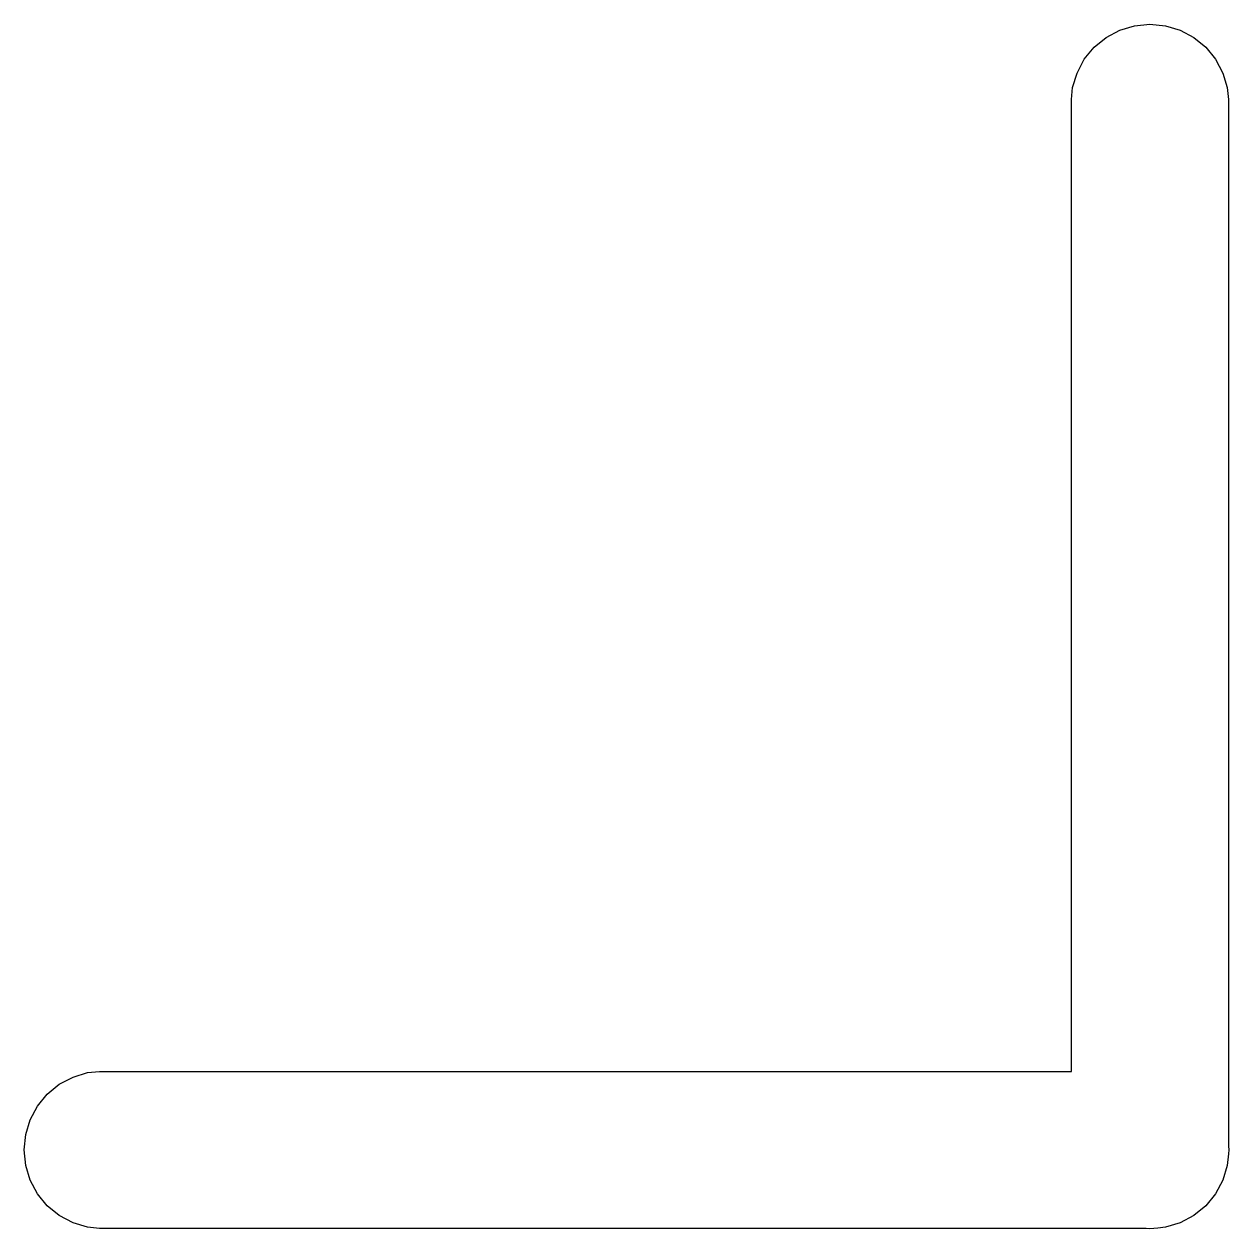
# Model space of a CAD drawing. Extents: x 1.03 to 6.22, y -5.53 to -0.87.
# Drawn here: x 2.29575 to 2.34106, y -4.77856 to -4.73325 of the extents above; entities that cross this region are included whole.
import ezdxf

# ---------------------------------------------------------------- set-up
doc = ezdxf.new("R2010")
doc.units = 0
doc.header["$MEASUREMENT"] = 0
doc.layers.add('BLACK', color=7, linetype='CONTINUOUS')

msp = doc.modelspace()

# ---------------------------------------------------------------- linework, layer by layer
at = {"layer": 'BLACK', "linetype": 'CONTINUOUS'}
for p, q in [((2.33644, -4.73375), (2.33696, -4.73348)), ((2.33696, -4.73348), (2.33751, -4.73331)), ((2.33751, -4.73331), (2.33809, -4.73325)), ((2.33809, -4.73325), (2.33867, -4.73331)), ((2.33867, -4.73331), (2.33923, -4.73348)), ((2.33923, -4.73348), (2.33974, -4.73375)), ((2.33599, -4.73412), (2.33644, -4.73375)), ((2.33974, -4.73375), (2.34019, -4.73412)), ((2.33562, -4.73457), (2.33599, -4.73412)), ((2.34019, -4.73412), (2.34056, -4.73457)), ((2.33535, -4.73509), (2.33562, -4.73457)), ((2.34056, -4.73457), (2.34083, -4.73509)), ((2.33518, -4.73564), (2.33535, -4.73509)), ((2.34083, -4.73509), (2.341, -4.73564)), ((2.33514, -4.73608), (2.33518, -4.73564)), ((2.341, -4.73564), (2.34104, -4.73608)), ((2.33514, -4.77264), (2.33514, -4.73608)), ((2.34104, -4.73608), (2.34104, -4.77545)), ((2.29707, -4.77312), (2.29759, -4.77285)), ((2.29759, -4.77285), (2.29814, -4.77268)), ((2.29814, -4.77268), (2.29858, -4.77264)), ((2.29858, -4.77264), (2.33514, -4.77264)), ((2.29662, -4.77349), (2.29707, -4.77312)), ((2.29625, -4.77394), (2.29662, -4.77349)), ((2.29598, -4.77446), (2.29625, -4.77394)), ((2.29581, -4.77501), (2.29598, -4.77446)), ((2.29575, -4.77559), (2.29581, -4.77501)), ((2.29581, -4.77617), (2.29575, -4.77559)), ((2.34104, -4.77545), (2.34106, -4.77559)), ((2.34106, -4.77559), (2.34104, -4.77574)), ((2.34104, -4.77574), (2.341, -4.77617)), ((2.34104, -4.77574), (2.34104, -4.77574)), ((2.29598, -4.77673), (2.29581, -4.77617)), ((2.341, -4.77617), (2.34083, -4.77673)), ((2.29625, -4.77724), (2.29598, -4.77673)), ((2.34083, -4.77673), (2.34056, -4.77724)), ((2.29662, -4.77769), (2.29625, -4.77724)), ((2.34056, -4.77724), (2.34019, -4.77769)), ((2.29707, -4.77806), (2.29662, -4.77769)), ((2.34019, -4.77769), (2.33974, -4.77806)), ((2.29759, -4.77833), (2.29707, -4.77806)), ((2.29814, -4.7785), (2.29759, -4.77833)), ((2.33923, -4.77833), (2.33867, -4.7785)), ((2.33974, -4.77806), (2.33923, -4.77833)), ((2.29858, -4.77854), (2.29814, -4.7785)), ((2.33795, -4.77854), (2.29858, -4.77854)), ((2.33809, -4.77856), (2.33795, -4.77854)), ((2.33824, -4.77854), (2.33809, -4.77856)), ((2.33839, -4.77853), (2.33824, -4.77854)), ((2.33867, -4.7785), (2.33839, -4.77853))]:
    msp.add_line(p, q, dxfattribs=at)

doc.saveas('drawing.dxf')
